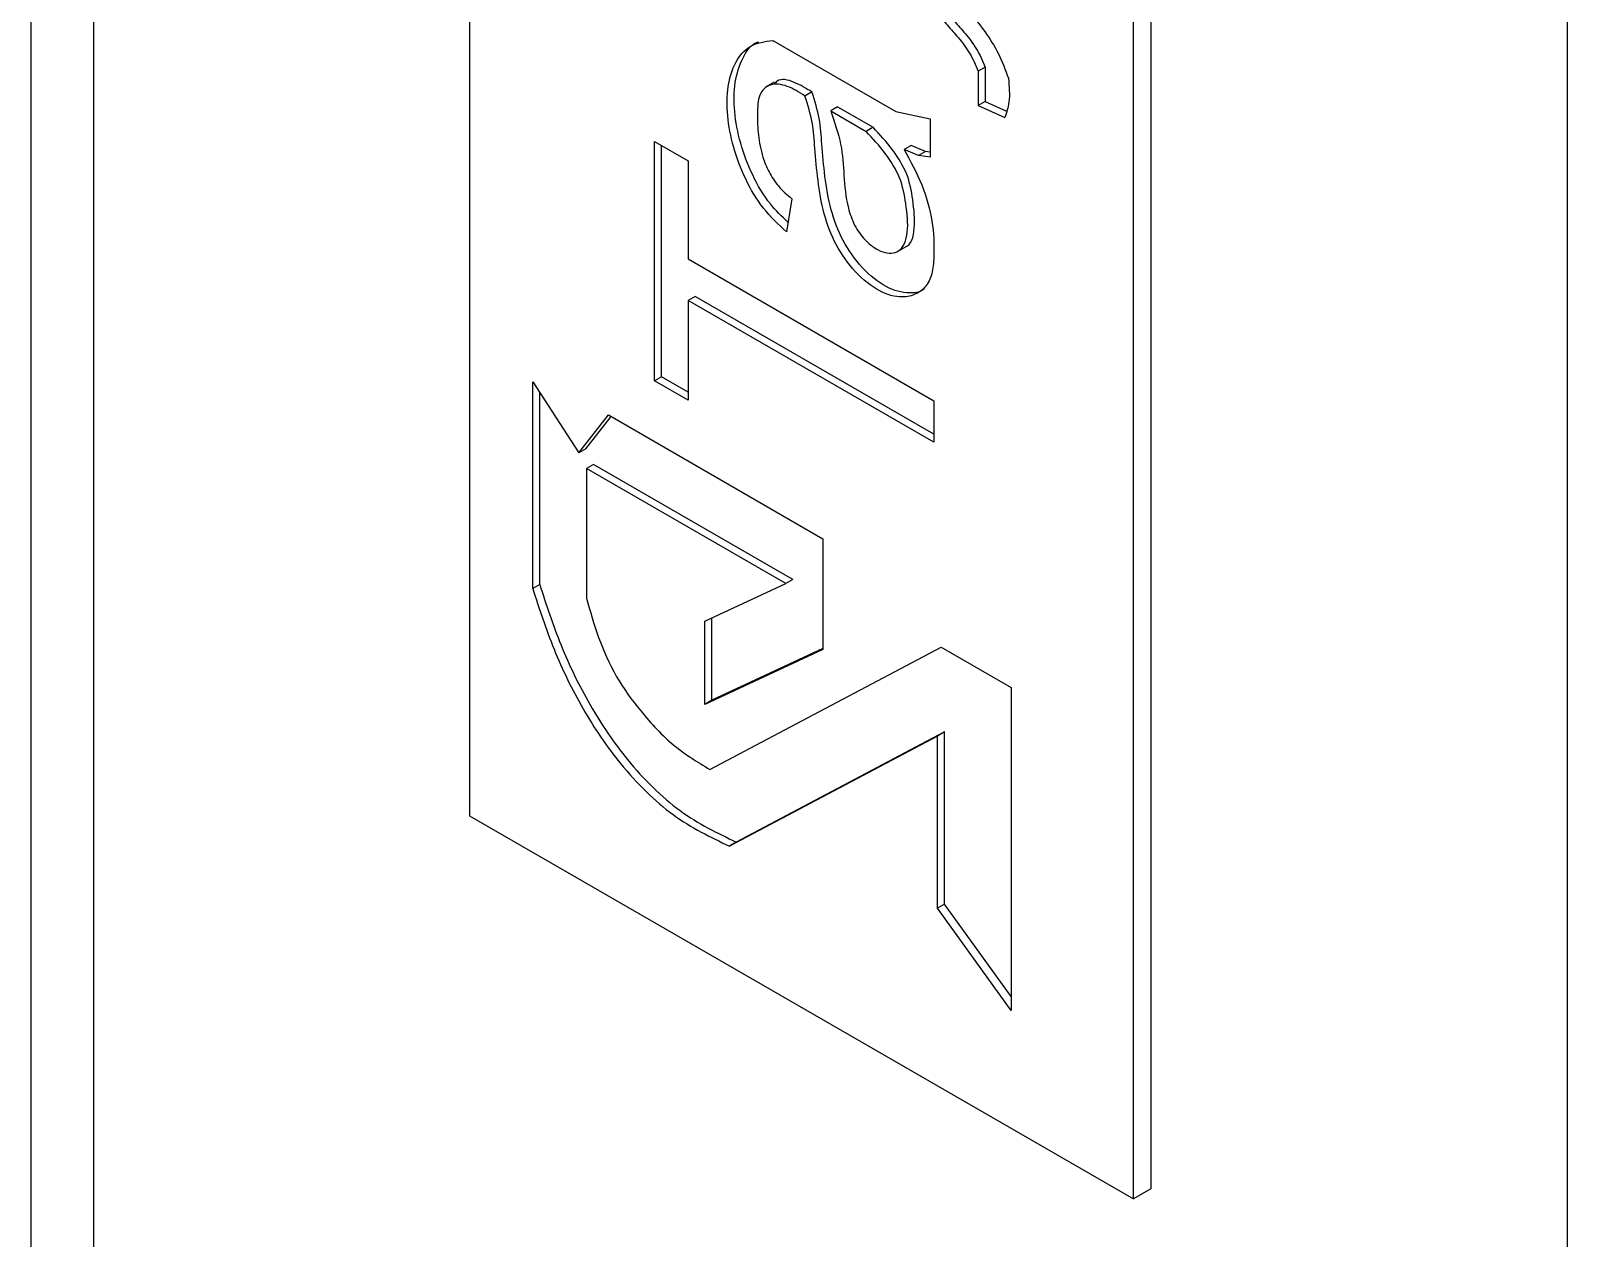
# Model space of a CAD drawing. Extents: x 75 to 2075, y 25 to 1460.
# Drawn here: x 1385.6 to 1487.8, y 839.4 to 919.7 of the extents above; entities that cross this region are included whole.
import ezdxf

# ---------------------------------------------------------------- set-up
doc = ezdxf.new("R2010")
doc.units = 0
doc.header["$LTSCALE"] = 5
doc.linetypes.add('SLD-KATı', pattern=[0])
doc.layers.get('0').update_dxf_attribs({"linetype": 'CONTINUOUS'})

msp = doc.modelspace()

# ---------------------------------------------------------------- linework, layer by layer
at = {"color": 7, "linetype": 'SLD-KATı'}
for p, q in [((1385.628, 1137.233), (1385.628, 801.285)), ((1389.812, 1131.402), (1389.812, 795.454)), ((1487.797, 1074.836), (1487.797, 738.888)), ((1414.795, 1015.509), (1414.795, 867.486)), ((1458.945, 841.999), (1458.945, 990.022)), ((1460.107, 990.693), (1460.107, 842.67)), ((1434.967, 919.055), (1443.148, 914.333)), ((1449.096, 917.283), (1448.632, 917.015)), ((1448.632, 917.015), (1448.632, 914.721)), ((1449.096, 917.283), (1449.096, 914.989)), ((1435.066, 916.281), (1434.485, 915.946)), ((1437.574, 915.624), (1437.109, 915.356)), ((1439.283, 914.638), (1438.818, 914.37)), ((1439.283, 914.638), (1441.646, 913.273)), ((1449.096, 914.989), (1448.632, 914.721)), ((1448.632, 914.721), (1450.397, 913.929)), ((1449.096, 914.989), (1450.51, 914.355)), ((1438.818, 914.37), (1441.181, 913.005)), ((1443.148, 914.333), (1445.431, 913.846)), ((1445.431, 913.846), (1445.431, 911.299)), ((1441.646, 913.273), (1441.181, 913.005)), ((1427.114, 912.337), (1429.337, 911.053)), ((1427.114, 896.414), (1427.114, 912.337)), ((1427.578, 896.683), (1427.578, 912.068)), ((1444.173, 912.067), (1443.709, 911.799)), ((1444.663, 911.401), (1443.709, 911.799)), ((1445.128, 911.67), (1444.173, 912.067)), ((1445.128, 911.67), (1444.663, 911.401)), ((1445.431, 911.299), (1444.663, 911.401)), ((1445.431, 911.629), (1445.128, 911.67)), ((1429.337, 911.053), (1429.337, 904.52)), ((1436.232, 908.521), (1435.873, 906.322)), ((1443.254, 905.017), (1443.835, 905.353)), ((1429.337, 904.52), (1445.67, 895.091)), ((1429.802, 902.031), (1429.337, 901.763)), ((1429.337, 901.763), (1429.337, 895.131)), ((1445.67, 892.335), (1429.337, 901.763)), ((1445.67, 892.871), (1429.802, 902.031)), ((1419.005, 896.352), (1422.078, 891.621)), ((1419.005, 882.606), (1419.005, 896.352)), ((1427.578, 896.683), (1427.114, 896.414)), ((1429.337, 895.131), (1427.114, 896.414)), ((1429.337, 895.667), (1427.578, 896.683)), ((1419.47, 882.874), (1419.47, 895.636)), ((1445.67, 895.091), (1445.67, 892.335)), ((1422.078, 891.621), (1424.038, 894.14)), ((1422.543, 891.889), (1424.214, 894.038)), ((1424.038, 894.14), (1438.292, 885.912)), ((1422.543, 891.889), (1422.078, 891.621)), ((1423.049, 890.843), (1422.584, 890.575)), ((1422.584, 890.575), (1422.584, 881.955)), ((1435.836, 882.924), (1422.584, 890.575)), ((1436.301, 883.193), (1423.049, 890.843)), ((1438.292, 885.912), (1438.292, 878.548)), ((1419.47, 882.874), (1419.005, 882.606)), ((1430.461, 880.415), (1435.836, 882.924)), ((1436.301, 883.193), (1435.836, 882.924)), ((1430.461, 874.893), (1430.461, 880.415)), ((1430.926, 875.161), (1430.926, 880.632)), ((1430.773, 870.568), (1446.169, 878.707)), ((1446.169, 878.707), (1450.82, 876.021)), ((1438.292, 878.548), (1430.461, 874.893)), ((1438.292, 878.599), (1430.926, 875.161)), ((1450.82, 876.021), (1450.82, 854.537)), ((1430.926, 875.161), (1430.461, 874.893)), ((1445.931, 872.787), (1432.08, 865.466)), ((1446.395, 873.056), (1432.545, 865.734)), ((1446.395, 873.056), (1445.931, 872.787)), ((1445.931, 861.337), (1445.931, 872.787)), ((1446.395, 861.605), (1446.395, 873.056)), ((1414.795, 867.486), (1458.945, 841.999)), ((1432.545, 865.734), (1432.08, 865.466)), ((1446.395, 861.605), (1445.931, 861.337)), ((1450.82, 854.537), (1445.931, 861.337)), ((1450.82, 855.451), (1446.395, 861.605)), ((1460.107, 842.67), (1458.945, 841.999))]:
    msp.add_line(p, q, dxfattribs=at)
for points, knots in [([(1446.169, 922.789), (1446.675, 922.321), (1447.689, 921.381), (1448.988, 919.818), (1450.037, 918.171), (1450.438, 917.09), (1450.64, 916.543)], [0, 0, 0, 0, 0.279221, 0.5596534, 0.7774789, 1, 1, 1, 1]), ([(1445.069, 921.168), (1445.335, 921.079), (1445.865, 920.903), (1446.597, 920.044), (1447.336, 919.215), (1448.109, 918.224), (1448.455, 917.422), (1448.632, 917.015)], [0, 0, 0, 0, 0.1873861, 0.372778, 0.5603476, 0.7766545, 1, 1, 1, 1]), ([(1445.534, 921.436), (1445.8, 921.347), (1446.329, 921.172), (1447.062, 920.313), (1447.801, 919.484), (1448.573, 918.493), (1448.92, 917.69), (1449.096, 917.283)], [0, 0, 0, 0, 0.1873861, 0.372778, 0.5603476, 0.7766545, 1, 1, 1, 1]), ([(1435.873, 906.322), (1435.342, 906.817), (1434.295, 907.794), (1433.093, 909.839), (1432.294, 911.968), (1431.903, 914.089), (1431.936, 916.044), (1432.431, 917.666), (1433.421, 918.837), (1434.441, 918.981), (1434.967, 919.055)], [0, 0, 0, 0, 0.1217633, 0.2401323, 0.3608841, 0.4847625, 0.6102366, 0.7360945, 0.8638774, 1, 1, 1, 1]), ([(1435.978, 906.963), (1435.574, 907.345), (1434.656, 908.212), (1433.56, 910.111), (1432.757, 912.236), (1432.37, 914.354), (1432.394, 916.324), (1432.919, 917.891), (1433.506, 918.819), (1434.003, 918.943), (1434.031, 918.95)], [0, 0, 0, 0, 0.1104406, 0.2508568, 0.3940995, 0.5410512, 0.6898959, 0.8391958, 0.9907793, 1, 1, 1, 1]), ([(1437.574, 915.624), (1437.188, 915.859), (1436.396, 916.342), (1435.426, 916.566), (1435.131, 916.231), (1435.069, 916.16)], [0, 0, 0, 0, 0.428298, 0.8782556, 1, 1, 1, 1]), ([(1450.64, 916.543), (1450.686, 915.991), (1450.768, 915.003), (1450.511, 914.258), (1450.397, 913.929)], [0, 0, 0, 0, 0.5588689, 1, 1, 1, 1]), ([(1437.109, 915.356), (1436.716, 915.602), (1435.909, 916.106), (1434.761, 916.232), (1433.993, 915.517), (1433.93, 914.162), (1433.979, 912.783), (1434.214, 911.461), (1434.693, 910.278), (1435.36, 909.274), (1435.926, 908.785), (1436.232, 908.521)], [0, 0, 0, 0, 0.1224502, 0.251093, 0.3714873, 0.4949627, 0.6183078, 0.7401587, 0.8193321, 0.9022971, 1, 1, 1, 1]), ([(1445.064, 902.557), (1445.026, 902.524), (1444.758, 902.293), (1443.913, 902.192), (1442.513, 902.522), (1440.895, 903.84), (1439.558, 905.702), (1438.757, 907.885), (1438.417, 910.02), (1438.225, 912.012), (1438.143, 913.824), (1437.762, 915.028), (1437.574, 915.624)], [0, 0, 0, 0, 0.0131868, 0.0918085, 0.2065996, 0.3200619, 0.4344161, 0.5473478, 0.6746373, 0.80097, 0.9013396, 1, 1, 1, 1]), ([(1443.709, 911.799), (1444.129, 911.019), (1444.97, 909.459), (1445.653, 906.99), (1445.715, 905.096), (1445.623, 903.61), (1445.216, 902.685), (1444.509, 902.133), (1443.468, 901.892), (1442.042, 902.264), (1440.432, 903.569), (1439.093, 905.434), (1438.293, 907.617), (1437.952, 909.752), (1437.761, 911.743), (1437.678, 913.556), (1437.298, 914.759), (1437.109, 915.356)], [0, 0, 0, 0, 0.0828676, 0.1656429, 0.2488471, 0.2956181, 0.3421651, 0.3901347, 0.4387241, 0.5096666, 0.5797881, 0.6504607, 0.7202541, 0.798921, 0.8769965, 0.9390264, 1, 1, 1, 1]), ([(1438.818, 914.37), (1439.076, 913.618), (1439.589, 912.125), (1439.693, 910.049), (1439.837, 908.297), (1440.349, 906.762), (1441.005, 905.829), (1441.683, 905.265), (1442.291, 904.95), (1442.858, 904.876), (1443.589, 905.083), (1444.05, 906.267), (1443.84, 908.078), (1443.528, 909.912), (1442.447, 911.621), (1441.616, 912.53), (1441.181, 913.005)], [0, 0, 0, 0, 0.1047184, 0.2081517, 0.3143039, 0.3673631, 0.4193232, 0.455484, 0.4920575, 0.5284005, 0.5644706, 0.6552036, 0.751856, 0.83398, 0.9131444, 1, 1, 1, 1]), ([(1443.776, 905.321), (1443.778, 905.322), (1444.178, 905.442), (1444.489, 906.583), (1444.311, 908.335), (1443.991, 910.183), (1442.912, 911.888), (1442.081, 912.798), (1441.646, 913.273)], [0, 0, 0, 0, 0.00138557, 0.20942489, 0.43103689, 0.61933685, 0.80085104, 1, 1, 1, 1]), ([(1419.47, 882.874), (1419.908, 881.523), (1420.784, 878.82), (1422.731, 874.809), (1425.373, 870.898), (1428.802, 867.522), (1431.294, 866.332), (1432.545, 865.734)], [0, 0, 0, 0, 0.1861273, 0.3724818, 0.558356, 0.7781481, 1, 1, 1, 1]), ([(1419.005, 882.606), (1419.443, 881.255), (1420.319, 878.552), (1422.267, 874.54), (1424.909, 870.63), (1428.338, 867.254), (1430.829, 866.064), (1432.08, 865.466)], [0, 0, 0, 0, 0.1861273, 0.3724818, 0.558356, 0.7781481, 1, 1, 1, 1]), ([(1422.584, 881.955), (1422.828, 881.089), (1423.314, 879.356), (1424.475, 876.722), (1426.258, 874.269), (1428.377, 872.012), (1429.977, 871.048), (1430.773, 870.568)], [0, 0, 0, 0, 0.1868434, 0.3736058, 0.5599106, 0.780926, 1, 1, 1, 1])]:
    msp.add_open_spline(points, degree=3, knots=knots, dxfattribs=at)

doc.saveas('drawing.dxf')
